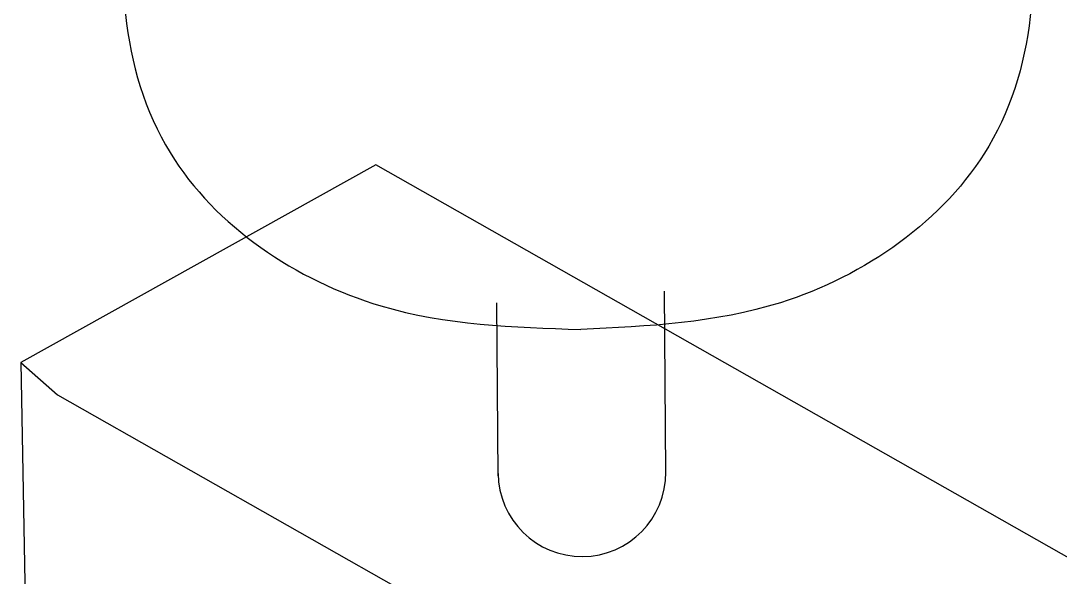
# Model space of a CAD drawing. Header units: metres. Extents: x 324293 to 653279, y 3585589 to 7191434.
# Drawn here: x 334602.4726 to 334602.9593, y 3600534.5955 to 3600534.856 of the extents above; entities that cross this region are included whole.
import ezdxf

# ---------------------------------------------------------------- set-up
doc = ezdxf.new("R2010")
doc.units = ezdxf.units.M
doc.layers.add('Tir bargh', color=10, linetype='Continuous')

# ---------------------------------------------------------------- blocks, each defined once
blk = doc.blocks.new('E')
at = {"layer": 'Tir bargh'}
for p, q in [((-1.09158, 6.20022), (-1.15367, 6.16633)), ((0.96012, 5.01545), (-1.09158, 6.20022)), ((-1.04153, 6.14638), (-1.04153, 6.17784)), ((-1.07072, 6.14593), (-1.07072, 6.17608)), ((-1.15367, 6.16633), (-1.14733, 6.16068)), ((-1.15367, 6.16633), (-1.15271, 6.07232)), ((-1.14733, 6.16068), (0.89619, 4.97958))]:
    blk.add_line(p, q, dxfattribs=at)
blk.add_arc((-1.05613, 6.14638), 0.01459, 180, 0, dxfattribs=at)
for points in [[(-1.07922, 6.3217, -0.28802), (-1.09269, 6.31402, -0.28802), (-1.11758, 6.2969, -0.28802), (-1.13765, 6.25232, -0.28802), (-1.13533, 6.20041, -0.28802), (-1.09473, 6.17282, -0.28802), (-1.06784, 6.17177, -0.28802), (-1.05613, 6.17131, -0.28802)], [(-1.03304, 6.3217, -0.28802), (-1.01956, 6.31402, -0.28802), (-0.99467, 6.2969, -0.28802), (-0.97461, 6.25232, -0.28802), (-0.97693, 6.20041, -0.28802), (-1.01753, 6.17282, -0.28802), (-1.04441, 6.17177, -0.28802), (-1.05613, 6.17131, -0.28802)]]:
    blk.add_open_spline(points, degree=3, knots=[0.28987, 0.28987, 0.28987, 0.28987, 0.908816, 1.521914, 2.211913, 2.829368, 3.306397, 3.306397, 3.306397, 3.306397], dxfattribs=at)
at = {"layer": 'Tir bargh', "invisible_edges": 15}
for points in [[(-1.13144, 6.23184, -0.26355), (-1.13028, 6.22071, -0.26393), (-1.13367, 6.22071, -0.27987), (-1.13488, 6.23184, -0.27975)], [(-1.13488, 6.23184, -0.27975), (-1.13367, 6.22071, -0.27987), (-1.13367, 6.22071, -0.29617), (-1.13488, 6.23184, -0.2963)], [(-1.13488, 6.23184, -0.2963), (-1.13367, 6.22071, -0.29617), (-1.13028, 6.22071, -0.31212), (-1.13144, 6.23184, -0.31249)], [(-1.1247, 6.23184, -0.24843), (-1.12365, 6.22071, -0.24904), (-1.13028, 6.22071, -0.26393), (-1.13144, 6.23184, -0.26355)], [(-1.13144, 6.23184, -0.31249), (-1.13028, 6.22071, -0.31212), (-1.12365, 6.22071, -0.32701), (-1.1247, 6.23184, -0.32762)], [(-1.11497, 6.23184, -0.23504), (-1.11407, 6.22071, -0.23585), (-1.12365, 6.22071, -0.24904), (-1.1247, 6.23184, -0.24843)], [(-1.1247, 6.23184, -0.32762), (-1.12365, 6.22071, -0.32701), (-1.11407, 6.22071, -0.3402), (-1.11497, 6.23184, -0.34101)], [(-1.10267, 6.23184, -0.22396), (-1.10196, 6.22071, -0.22494), (-1.11407, 6.22071, -0.23585), (-1.11497, 6.23184, -0.23504)], [(-1.11497, 6.23184, -0.34101), (-1.11407, 6.22071, -0.3402), (-1.10196, 6.22071, -0.35111), (-1.10267, 6.23184, -0.35209)], [(-1.08833, 6.23184, -0.21569), (-1.08784, 6.22071, -0.21679), (-1.10196, 6.22071, -0.22494), (-1.10267, 6.23184, -0.22396)], [(-1.10267, 6.23184, -0.35209), (-1.10196, 6.22071, -0.35111), (-1.08784, 6.22071, -0.35926), (-1.08833, 6.23184, -0.36036)], [(-1.07259, 6.23184, -0.21057), (-1.07234, 6.22071, -0.21176), (-1.08784, 6.22071, -0.21679), (-1.08833, 6.23184, -0.21569)], [(-1.08833, 6.23184, -0.36036), (-1.08784, 6.22071, -0.35926), (-1.07234, 6.22071, -0.36429), (-1.07259, 6.23184, -0.36548)], [(-1.05613, 6.23184, -0.20884), (-1.05613, 6.22071, -0.21005), (-1.07234, 6.22071, -0.21176), (-1.07259, 6.23184, -0.21057)], [(-1.07259, 6.23184, -0.36548), (-1.07234, 6.22071, -0.36429), (-1.05613, 6.22071, -0.366), (-1.05613, 6.23184, -0.36721)], [(-1.05613, 6.23184, -0.36721), (-1.05613, 6.22071, -0.366), (-1.03992, 6.22071, -0.36429), (-1.03966, 6.23184, -0.36548)], [(-1.03966, 6.23184, -0.21057), (-1.03992, 6.22071, -0.21176), (-1.05613, 6.22071, -0.21005), (-1.05613, 6.23184, -0.20884)], [(-1.03966, 6.23184, -0.36548), (-1.03992, 6.22071, -0.36429), (-1.02441, 6.22071, -0.35926), (-1.02392, 6.23184, -0.36036)], [(-1.02392, 6.23184, -0.21569), (-1.02441, 6.22071, -0.21679), (-1.03992, 6.22071, -0.21176), (-1.03966, 6.23184, -0.21057)], [(-1.02392, 6.23184, -0.36036), (-1.02441, 6.22071, -0.35926), (-1.0103, 6.22071, -0.35111), (-1.00958, 6.23184, -0.35209)], [(-1.00958, 6.23184, -0.22396), (-1.0103, 6.22071, -0.22494), (-1.02441, 6.22071, -0.21679), (-1.02392, 6.23184, -0.21569)], [(-1.00958, 6.23184, -0.35209), (-1.0103, 6.22071, -0.35111), (-0.99818, 6.22071, -0.3402), (-0.99728, 6.23184, -0.34101)], [(-0.99728, 6.23184, -0.23504), (-0.99818, 6.22071, -0.23585), (-1.0103, 6.22071, -0.22494), (-1.00958, 6.23184, -0.22396)], [(-0.99728, 6.23184, -0.34101), (-0.99818, 6.22071, -0.3402), (-0.9886, 6.22071, -0.32701), (-0.98755, 6.23184, -0.32762)], [(-0.98755, 6.23184, -0.24843), (-0.9886, 6.22071, -0.24904), (-0.99818, 6.22071, -0.23585), (-0.99728, 6.23184, -0.23504)], [(-0.98755, 6.23184, -0.32762), (-0.9886, 6.22071, -0.32701), (-0.98197, 6.22071, -0.31212), (-0.98082, 6.23184, -0.31249)], [(-0.98082, 6.23184, -0.26355), (-0.98197, 6.22071, -0.26393), (-0.9886, 6.22071, -0.24904), (-0.98755, 6.23184, -0.24843)], [(-0.98082, 6.23184, -0.31249), (-0.98197, 6.22071, -0.31212), (-0.97858, 6.22071, -0.29617), (-0.97738, 6.23184, -0.2963)], [(-0.97738, 6.23184, -0.27975), (-0.97858, 6.22071, -0.27987), (-0.98197, 6.22071, -0.26393), (-0.98082, 6.23184, -0.26355)], [(-0.97738, 6.23184, -0.2963), (-0.97858, 6.22071, -0.29617), (-0.97858, 6.22071, -0.27987), (-0.97738, 6.23184, -0.27975)], [(-1.13028, 6.22071, -0.26393), (-1.12733, 6.20996, -0.26489), (-1.13059, 6.20996, -0.2802), (-1.13367, 6.22071, -0.27987)], [(-1.13367, 6.22071, -0.27987), (-1.13059, 6.20996, -0.2802), (-1.13059, 6.20996, -0.29585), (-1.13367, 6.22071, -0.29617)], [(-1.13367, 6.22071, -0.29617), (-1.13059, 6.20996, -0.29585), (-1.12733, 6.20996, -0.31116), (-1.13028, 6.22071, -0.31212)], [(-1.12365, 6.22071, -0.24904), (-1.12097, 6.20996, -0.25059), (-1.12733, 6.20996, -0.26489), (-1.13028, 6.22071, -0.26393)], [(-1.13028, 6.22071, -0.31212), (-1.12733, 6.20996, -0.31116), (-1.12097, 6.20996, -0.32546), (-1.12365, 6.22071, -0.32701)], [(-1.11407, 6.22071, -0.23585), (-1.11177, 6.20996, -0.23793), (-1.12097, 6.20996, -0.25059), (-1.12365, 6.22071, -0.24904)], [(-1.12365, 6.22071, -0.32701), (-1.12097, 6.20996, -0.32546), (-1.11177, 6.20996, -0.33812), (-1.11407, 6.22071, -0.3402)], [(-1.10196, 6.22071, -0.22494), (-1.10014, 6.20996, -0.22745), (-1.11177, 6.20996, -0.23793), (-1.11407, 6.22071, -0.23585)], [(-1.11407, 6.22071, -0.3402), (-1.11177, 6.20996, -0.33812), (-1.10014, 6.20996, -0.3486), (-1.10196, 6.22071, -0.35111)], [(-1.08784, 6.22071, -0.21679), (-1.08658, 6.20996, -0.21963), (-1.10014, 6.20996, -0.22745), (-1.10196, 6.22071, -0.22494)], [(-1.10196, 6.22071, -0.35111), (-1.10014, 6.20996, -0.3486), (-1.08658, 6.20996, -0.35642), (-1.08784, 6.22071, -0.35926)], [(-1.07234, 6.22071, -0.21176), (-1.07169, 6.20996, -0.21479), (-1.08658, 6.20996, -0.21963), (-1.08784, 6.22071, -0.21679)], [(-1.08784, 6.22071, -0.35926), (-1.08658, 6.20996, -0.35642), (-1.07169, 6.20996, -0.36126), (-1.07234, 6.22071, -0.36429)], [(-1.05613, 6.22071, -0.21005), (-1.05613, 6.20996, -0.21315), (-1.07169, 6.20996, -0.21479), (-1.07234, 6.22071, -0.21176)], [(-1.07234, 6.22071, -0.36429), (-1.07169, 6.20996, -0.36126), (-1.05613, 6.20996, -0.3629), (-1.05613, 6.22071, -0.366)], [(-1.05613, 6.22071, -0.366), (-1.05613, 6.20996, -0.3629), (-1.04056, 6.20996, -0.36126), (-1.03992, 6.22071, -0.36429)], [(-1.03992, 6.22071, -0.21176), (-1.04056, 6.20996, -0.21479), (-1.05613, 6.20996, -0.21315), (-1.05613, 6.22071, -0.21005)], [(-1.03992, 6.22071, -0.36429), (-1.04056, 6.20996, -0.36126), (-1.02567, 6.20996, -0.35642), (-1.02441, 6.22071, -0.35926)], [(-1.02441, 6.22071, -0.21679), (-1.02567, 6.20996, -0.21963), (-1.04056, 6.20996, -0.21479), (-1.03992, 6.22071, -0.21176)], [(-1.02441, 6.22071, -0.35926), (-1.02567, 6.20996, -0.35642), (-1.01212, 6.20996, -0.3486), (-1.0103, 6.22071, -0.35111)], [(-1.0103, 6.22071, -0.22494), (-1.01212, 6.20996, -0.22745), (-1.02567, 6.20996, -0.21963), (-1.02441, 6.22071, -0.21679)], [(-1.0103, 6.22071, -0.35111), (-1.01212, 6.20996, -0.3486), (-1.00049, 6.20996, -0.33812), (-0.99818, 6.22071, -0.3402)], [(-0.99818, 6.22071, -0.23585), (-1.00049, 6.20996, -0.23793), (-1.01212, 6.20996, -0.22745), (-1.0103, 6.22071, -0.22494)], [(-0.99818, 6.22071, -0.3402), (-1.00049, 6.20996, -0.33812), (-0.99129, 6.20996, -0.32546), (-0.9886, 6.22071, -0.32701)], [(-0.9886, 6.22071, -0.24904), (-0.99129, 6.20996, -0.25059), (-1.00049, 6.20996, -0.23793), (-0.99818, 6.22071, -0.23585)], [(-0.9886, 6.22071, -0.32701), (-0.99129, 6.20996, -0.32546), (-0.98492, 6.20996, -0.31116), (-0.98197, 6.22071, -0.31212)], [(-0.98197, 6.22071, -0.26393), (-0.98492, 6.20996, -0.26489), (-0.99129, 6.20996, -0.25059), (-0.9886, 6.22071, -0.24904)], [(-0.98197, 6.22071, -0.31212), (-0.98492, 6.20996, -0.31116), (-0.98167, 6.20996, -0.29585), (-0.97858, 6.22071, -0.29617)], [(-0.97858, 6.22071, -0.27987), (-0.98167, 6.20996, -0.2802), (-0.98492, 6.20996, -0.26489), (-0.98197, 6.22071, -0.26393)], [(-0.97858, 6.22071, -0.29617), (-0.98167, 6.20996, -0.29585), (-0.98167, 6.20996, -0.2802), (-0.97858, 6.22071, -0.27987)], [(-1.12733, 6.20996, -0.26489), (-1.12233, 6.20009, -0.26651), (-1.12535, 6.20009, -0.28075), (-1.13059, 6.20996, -0.2802)], [(-1.13059, 6.20996, -0.2802), (-1.12535, 6.20009, -0.28075), (-1.12535, 6.20009, -0.2953), (-1.13059, 6.20996, -0.29585)], [(-1.13059, 6.20996, -0.29585), (-1.12535, 6.20009, -0.2953), (-1.12233, 6.20009, -0.30953), (-1.12733, 6.20996, -0.31116)], [(-1.12097, 6.20996, -0.25059), (-1.11641, 6.20009, -0.25322), (-1.12233, 6.20009, -0.26651), (-1.12733, 6.20996, -0.26489)], [(-1.12733, 6.20996, -0.31116), (-1.12233, 6.20009, -0.30953), (-1.11641, 6.20009, -0.32283), (-1.12097, 6.20996, -0.32546)], [(-1.11177, 6.20996, -0.23793), (-1.10786, 6.20009, -0.24145), (-1.11641, 6.20009, -0.25322), (-1.12097, 6.20996, -0.25059)], [(-1.12097, 6.20996, -0.32546), (-1.11641, 6.20009, -0.32283), (-1.10786, 6.20009, -0.3346), (-1.11177, 6.20996, -0.33812)], [(-1.10014, 6.20996, -0.22745), (-1.09704, 6.20009, -0.23171), (-1.10786, 6.20009, -0.24145), (-1.11177, 6.20996, -0.23793)], [(-1.11177, 6.20996, -0.33812), (-1.10786, 6.20009, -0.3346), (-1.09704, 6.20009, -0.34434), (-1.10014, 6.20996, -0.3486)], [(-1.08658, 6.20996, -0.21963), (-1.08444, 6.20009, -0.22443), (-1.09704, 6.20009, -0.23171), (-1.10014, 6.20996, -0.22745)], [(-1.10014, 6.20996, -0.3486), (-1.09704, 6.20009, -0.34434), (-1.08444, 6.20009, -0.35161), (-1.08658, 6.20996, -0.35642)], [(-1.07169, 6.20996, -0.21479), (-1.0706, 6.20009, -0.21994), (-1.08444, 6.20009, -0.22443), (-1.08658, 6.20996, -0.21963)], [(-1.08658, 6.20996, -0.35642), (-1.08444, 6.20009, -0.35161), (-1.0706, 6.20009, -0.35611), (-1.07169, 6.20996, -0.36126)], [(-1.05613, 6.20996, -0.21315), (-1.05613, 6.20009, -0.21842), (-1.0706, 6.20009, -0.21994), (-1.07169, 6.20996, -0.21479)], [(-1.07169, 6.20996, -0.36126), (-1.0706, 6.20009, -0.35611), (-1.05613, 6.20009, -0.35763), (-1.05613, 6.20996, -0.3629)], [(-1.05613, 6.20996, -0.3629), (-1.05613, 6.20009, -0.35763), (-1.04165, 6.20009, -0.35611), (-1.04056, 6.20996, -0.36126)], [(-1.04056, 6.20996, -0.21479), (-1.04165, 6.20009, -0.21994), (-1.05613, 6.20009, -0.21842), (-1.05613, 6.20996, -0.21315)], [(-1.04056, 6.20996, -0.36126), (-1.04165, 6.20009, -0.35611), (-1.02781, 6.20009, -0.35161), (-1.02567, 6.20996, -0.35642)], [(-1.02567, 6.20996, -0.21963), (-1.02781, 6.20009, -0.22443), (-1.04165, 6.20009, -0.21994), (-1.04056, 6.20996, -0.21479)], [(-1.02567, 6.20996, -0.35642), (-1.02781, 6.20009, -0.35161), (-1.01521, 6.20009, -0.34434), (-1.01212, 6.20996, -0.3486)], [(-1.01212, 6.20996, -0.22745), (-1.01521, 6.20009, -0.23171), (-1.02781, 6.20009, -0.22443), (-1.02567, 6.20996, -0.21963)], [(-1.01212, 6.20996, -0.3486), (-1.01521, 6.20009, -0.34434), (-1.0044, 6.20009, -0.3346), (-1.00049, 6.20996, -0.33812)], [(-1.00049, 6.20996, -0.23793), (-1.0044, 6.20009, -0.24145), (-1.01521, 6.20009, -0.23171), (-1.01212, 6.20996, -0.22745)], [(-1.00049, 6.20996, -0.33812), (-1.0044, 6.20009, -0.3346), (-0.99584, 6.20009, -0.32283), (-0.99129, 6.20996, -0.32546)], [(-0.99129, 6.20996, -0.25059), (-0.99584, 6.20009, -0.25322), (-1.0044, 6.20009, -0.24145), (-1.00049, 6.20996, -0.23793)], [(-0.99129, 6.20996, -0.32546), (-0.99584, 6.20009, -0.32283), (-0.98993, 6.20009, -0.30953), (-0.98492, 6.20996, -0.31116)], [(-0.98492, 6.20996, -0.26489), (-0.98993, 6.20009, -0.26651), (-0.99584, 6.20009, -0.25322), (-0.99129, 6.20996, -0.25059)], [(-0.98492, 6.20996, -0.31116), (-0.98993, 6.20009, -0.30953), (-0.9869, 6.20009, -0.2953), (-0.98167, 6.20996, -0.29585)], [(-0.98167, 6.20996, -0.2802), (-0.9869, 6.20009, -0.28075), (-0.98993, 6.20009, -0.26651), (-0.98492, 6.20996, -0.26489)], [(-0.98167, 6.20996, -0.29585), (-0.9869, 6.20009, -0.2953), (-0.9869, 6.20009, -0.28075), (-0.98167, 6.20996, -0.2802)], [(-1.12233, 6.20009, -0.26651), (-1.1154, 6.1916, -0.26877), (-1.11811, 6.1916, -0.28151), (-1.12535, 6.20009, -0.28075)], [(-1.12535, 6.20009, -0.28075), (-1.11811, 6.1916, -0.28151), (-1.11811, 6.1916, -0.29454), (-1.12535, 6.20009, -0.2953)], [(-1.12535, 6.20009, -0.2953), (-1.11811, 6.1916, -0.29454), (-1.1154, 6.1916, -0.30728), (-1.12233, 6.20009, -0.30953)], [(-1.11641, 6.20009, -0.25322), (-1.1101, 6.1916, -0.25686), (-1.1154, 6.1916, -0.26877), (-1.12233, 6.20009, -0.26651)], [(-1.12233, 6.20009, -0.30953), (-1.1154, 6.1916, -0.30728), (-1.1101, 6.1916, -0.31919), (-1.11641, 6.20009, -0.32283)], [(-1.10786, 6.20009, -0.24145), (-1.10244, 6.1916, -0.24632), (-1.1101, 6.1916, -0.25686), (-1.11641, 6.20009, -0.25322)], [(-1.11641, 6.20009, -0.32283), (-1.1101, 6.1916, -0.31919), (-1.10244, 6.1916, -0.32973), (-1.10786, 6.20009, -0.3346)], [(-1.09704, 6.20009, -0.23171), (-1.09276, 6.1916, -0.2376), (-1.10244, 6.1916, -0.24632), (-1.10786, 6.20009, -0.24145)], [(-1.10786, 6.20009, -0.3346), (-1.10244, 6.1916, -0.32973), (-1.09276, 6.1916, -0.33845), (-1.09704, 6.20009, -0.34434)], [(-1.08444, 6.20009, -0.22443), (-1.08148, 6.1916, -0.23109), (-1.09276, 6.1916, -0.2376), (-1.09704, 6.20009, -0.23171)], [(-1.09704, 6.20009, -0.34434), (-1.09276, 6.1916, -0.33845), (-1.08148, 6.1916, -0.34496), (-1.08444, 6.20009, -0.35161)], [(-1.0706, 6.20009, -0.21994), (-1.06909, 6.1916, -0.22706), (-1.08148, 6.1916, -0.23109), (-1.08444, 6.20009, -0.22443)], [(-1.08444, 6.20009, -0.35161), (-1.08148, 6.1916, -0.34496), (-1.06909, 6.1916, -0.34899), (-1.0706, 6.20009, -0.35611)], [(-1.05613, 6.20009, -0.21842), (-1.05613, 6.1916, -0.2257), (-1.06909, 6.1916, -0.22706), (-1.0706, 6.20009, -0.21994)], [(-1.0706, 6.20009, -0.35611), (-1.06909, 6.1916, -0.34899), (-1.05613, 6.1916, -0.35035), (-1.05613, 6.20009, -0.35763)], [(-1.05613, 6.20009, -0.35763), (-1.05613, 6.1916, -0.35035), (-1.04317, 6.1916, -0.34899), (-1.04165, 6.20009, -0.35611)], [(-1.04165, 6.20009, -0.21994), (-1.04317, 6.1916, -0.22706), (-1.05613, 6.1916, -0.2257), (-1.05613, 6.20009, -0.21842)], [(-1.04165, 6.20009, -0.35611), (-1.04317, 6.1916, -0.34899), (-1.03078, 6.1916, -0.34496), (-1.02781, 6.20009, -0.35161)], [(-1.02781, 6.20009, -0.22443), (-1.03078, 6.1916, -0.23109), (-1.04317, 6.1916, -0.22706), (-1.04165, 6.20009, -0.21994)], [(-1.02781, 6.20009, -0.35161), (-1.03078, 6.1916, -0.34496), (-1.01949, 6.1916, -0.33845), (-1.01521, 6.20009, -0.34434)], [(-1.01521, 6.20009, -0.23171), (-1.01949, 6.1916, -0.2376), (-1.03078, 6.1916, -0.23109), (-1.02781, 6.20009, -0.22443)], [(-1.01521, 6.20009, -0.34434), (-1.01949, 6.1916, -0.33845), (-1.00981, 6.1916, -0.32973), (-1.0044, 6.20009, -0.3346)], [(-1.0044, 6.20009, -0.24145), (-1.00981, 6.1916, -0.24632), (-1.01949, 6.1916, -0.2376), (-1.01521, 6.20009, -0.23171)], [(-1.0044, 6.20009, -0.3346), (-1.00981, 6.1916, -0.32973), (-1.00215, 6.1916, -0.31919), (-0.99584, 6.20009, -0.32283)], [(-0.99584, 6.20009, -0.25322), (-1.00215, 6.1916, -0.25686), (-1.00981, 6.1916, -0.24632), (-1.0044, 6.20009, -0.24145)], [(-0.99584, 6.20009, -0.32283), (-1.00215, 6.1916, -0.31919), (-0.99685, 6.1916, -0.30728), (-0.98993, 6.20009, -0.30953)], [(-0.98993, 6.20009, -0.26651), (-0.99685, 6.1916, -0.26877), (-1.00215, 6.1916, -0.25686), (-0.99584, 6.20009, -0.25322)], [(-0.98993, 6.20009, -0.30953), (-0.99685, 6.1916, -0.30728), (-0.99414, 6.1916, -0.29454), (-0.9869, 6.20009, -0.2953)], [(-0.9869, 6.20009, -0.28075), (-0.99414, 6.1916, -0.28151), (-0.99685, 6.1916, -0.26877), (-0.98993, 6.20009, -0.26651)], [(-0.9869, 6.20009, -0.2953), (-0.99414, 6.1916, -0.29454), (-0.99414, 6.1916, -0.28151), (-0.9869, 6.20009, -0.28075)], [(-1.1154, 6.1916, -0.26877), (-1.10708, 6.18461, -0.27147), (-1.10941, 6.18461, -0.28242), (-1.11811, 6.1916, -0.28151)], [(-1.11811, 6.1916, -0.28151), (-1.10941, 6.18461, -0.28242), (-1.10941, 6.18461, -0.29363), (-1.11811, 6.1916, -0.29454)], [(-1.11811, 6.1916, -0.29454), (-1.10941, 6.18461, -0.29363), (-1.10708, 6.18461, -0.30458), (-1.1154, 6.1916, -0.30728)], [(-1.1101, 6.1916, -0.25686), (-1.10253, 6.18461, -0.26123), (-1.10708, 6.18461, -0.27147), (-1.1154, 6.1916, -0.26877)], [(-1.1154, 6.1916, -0.30728), (-1.10708, 6.18461, -0.30458), (-1.10253, 6.18461, -0.31481), (-1.1101, 6.1916, -0.31919)], [(-1.10244, 6.1916, -0.24632), (-1.09594, 6.18461, -0.25217), (-1.10253, 6.18461, -0.26123), (-1.1101, 6.1916, -0.25686)], [(-1.1101, 6.1916, -0.31919), (-1.10253, 6.18461, -0.31481), (-1.09594, 6.18461, -0.32388), (-1.10244, 6.1916, -0.32973)], [(-1.09276, 6.1916, -0.2376), (-1.08762, 6.18461, -0.24468), (-1.09594, 6.18461, -0.25217), (-1.10244, 6.1916, -0.24632)], [(-1.10244, 6.1916, -0.32973), (-1.09594, 6.18461, -0.32388), (-1.08762, 6.18461, -0.33137), (-1.09276, 6.1916, -0.33845)], [(-1.08148, 6.1916, -0.23109), (-1.07792, 6.18461, -0.23908), (-1.08762, 6.18461, -0.24468), (-1.09276, 6.1916, -0.2376)], [(-1.09276, 6.1916, -0.33845), (-1.08762, 6.18461, -0.33137), (-1.07792, 6.18461, -0.33697), (-1.08148, 6.1916, -0.34496)], [(-1.06909, 6.1916, -0.22706), (-1.06727, 6.18461, -0.23562), (-1.07792, 6.18461, -0.23908), (-1.08148, 6.1916, -0.23109)], [(-1.08148, 6.1916, -0.34496), (-1.07792, 6.18461, -0.33697), (-1.06727, 6.18461, -0.34043), (-1.06909, 6.1916, -0.34899)], [(-1.05613, 6.1916, -0.2257), (-1.05613, 6.18461, -0.23445), (-1.06727, 6.18461, -0.23562), (-1.06909, 6.1916, -0.22706)], [(-1.06909, 6.1916, -0.34899), (-1.06727, 6.18461, -0.34043), (-1.05613, 6.18461, -0.3416), (-1.05613, 6.1916, -0.35035)], [(-1.05613, 6.1916, -0.35035), (-1.05613, 6.18461, -0.3416), (-1.04499, 6.18461, -0.34043), (-1.04317, 6.1916, -0.34899)], [(-1.04317, 6.1916, -0.22706), (-1.04499, 6.18461, -0.23562), (-1.05613, 6.18461, -0.23445), (-1.05613, 6.1916, -0.2257)], [(-1.04317, 6.1916, -0.34899), (-1.04499, 6.18461, -0.34043), (-1.03433, 6.18461, -0.33697), (-1.03078, 6.1916, -0.34496)], [(-1.03078, 6.1916, -0.23109), (-1.03433, 6.18461, -0.23908), (-1.04499, 6.18461, -0.23562), (-1.04317, 6.1916, -0.22706)], [(-1.03078, 6.1916, -0.34496), (-1.03433, 6.18461, -0.33697), (-1.02463, 6.18461, -0.33137), (-1.01949, 6.1916, -0.33845)], [(-1.01949, 6.1916, -0.2376), (-1.02463, 6.18461, -0.24468), (-1.03433, 6.18461, -0.23908), (-1.03078, 6.1916, -0.23109)], [(-1.01949, 6.1916, -0.33845), (-1.02463, 6.18461, -0.33137), (-1.01631, 6.18461, -0.32388), (-1.00981, 6.1916, -0.32973)], [(-1.00981, 6.1916, -0.24632), (-1.01631, 6.18461, -0.25217), (-1.02463, 6.18461, -0.24468), (-1.01949, 6.1916, -0.2376)], [(-1.00981, 6.1916, -0.32973), (-1.01631, 6.18461, -0.32388), (-1.00973, 6.18461, -0.31481), (-1.00215, 6.1916, -0.31919)], [(-1.00215, 6.1916, -0.25686), (-1.00973, 6.18461, -0.26123), (-1.01631, 6.18461, -0.25217), (-1.00981, 6.1916, -0.24632)], [(-1.00215, 6.1916, -0.31919), (-1.00973, 6.18461, -0.31481), (-1.00517, 6.18461, -0.30458), (-0.99685, 6.1916, -0.30728)], [(-0.99685, 6.1916, -0.26877), (-1.00517, 6.18461, -0.27147), (-1.00973, 6.18461, -0.26123), (-1.00215, 6.1916, -0.25686)], [(-0.99685, 6.1916, -0.30728), (-1.00517, 6.18461, -0.30458), (-1.00284, 6.18461, -0.29363), (-0.99414, 6.1916, -0.29454)], [(-0.99414, 6.1916, -0.28151), (-1.00284, 6.18461, -0.28242), (-1.00517, 6.18461, -0.27147), (-0.99685, 6.1916, -0.26877)], [(-0.99414, 6.1916, -0.29454), (-1.00284, 6.18461, -0.29363), (-1.00284, 6.18461, -0.28242), (-0.99414, 6.1916, -0.28151)], [(-1.10708, 6.18461, -0.27147), (-1.09779, 6.17915, -0.27449), (-1.09969, 6.17915, -0.28345), (-1.10941, 6.18461, -0.28242)], [(-1.10941, 6.18461, -0.28242), (-1.09969, 6.17915, -0.28345), (-1.09969, 6.17915, -0.2926), (-1.10941, 6.18461, -0.29363)], [(-1.10941, 6.18461, -0.29363), (-1.09969, 6.17915, -0.2926), (-1.09779, 6.17915, -0.30156), (-1.10708, 6.18461, -0.30458)], [(-1.10253, 6.18461, -0.26123), (-1.09406, 6.17915, -0.26612), (-1.09779, 6.17915, -0.27449), (-1.10708, 6.18461, -0.27147)], [(-1.10708, 6.18461, -0.30458), (-1.09779, 6.17915, -0.30156), (-1.09406, 6.17915, -0.30993), (-1.10253, 6.18461, -0.31481)], [(-1.09594, 6.18461, -0.25217), (-1.08868, 6.17915, -0.25871), (-1.09406, 6.17915, -0.26612), (-1.10253, 6.18461, -0.26123)], [(-1.10253, 6.18461, -0.31481), (-1.09406, 6.17915, -0.30993), (-1.08868, 6.17915, -0.31734), (-1.09594, 6.18461, -0.32388)], [(-1.08762, 6.18461, -0.24468), (-1.08188, 6.17915, -0.25259), (-1.08868, 6.17915, -0.25871), (-1.09594, 6.18461, -0.25217)], [(-1.09594, 6.18461, -0.32388), (-1.08868, 6.17915, -0.31734), (-1.08188, 6.17915, -0.32346), (-1.08762, 6.18461, -0.33137)], [(-1.07792, 6.18461, -0.23908), (-1.07394, 6.17915, -0.24801), (-1.08188, 6.17915, -0.25259), (-1.08762, 6.18461, -0.24468)], [(-1.08762, 6.18461, -0.33137), (-1.08188, 6.17915, -0.32346), (-1.07394, 6.17915, -0.32804), (-1.07792, 6.18461, -0.33697)], [(-1.06727, 6.18461, -0.23562), (-1.06523, 6.17915, -0.24518), (-1.07394, 6.17915, -0.24801), (-1.07792, 6.18461, -0.23908)], [(-1.07792, 6.18461, -0.33697), (-1.07394, 6.17915, -0.32804), (-1.06523, 6.17915, -0.33087), (-1.06727, 6.18461, -0.34043)], [(-1.05613, 6.18461, -0.23445), (-1.05613, 6.17915, -0.24422), (-1.06523, 6.17915, -0.24518), (-1.06727, 6.18461, -0.23562)], [(-1.06727, 6.18461, -0.34043), (-1.06523, 6.17915, -0.33087), (-1.05613, 6.17915, -0.33183), (-1.05613, 6.18461, -0.3416)], [(-1.05613, 6.18461, -0.3416), (-1.05613, 6.17915, -0.33183), (-1.04702, 6.17915, -0.33087), (-1.04499, 6.18461, -0.34043)], [(-1.04499, 6.18461, -0.23562), (-1.04702, 6.17915, -0.24518), (-1.05613, 6.17915, -0.24422), (-1.05613, 6.18461, -0.23445)], [(-1.04499, 6.18461, -0.34043), (-1.04702, 6.17915, -0.33087), (-1.03831, 6.17915, -0.32804), (-1.03433, 6.18461, -0.33697)], [(-1.03433, 6.18461, -0.23908), (-1.03831, 6.17915, -0.24801), (-1.04702, 6.17915, -0.24518), (-1.04499, 6.18461, -0.23562)], [(-1.03433, 6.18461, -0.33697), (-1.03831, 6.17915, -0.32804), (-1.03038, 6.17915, -0.32346), (-1.02463, 6.18461, -0.33137)], [(-1.02463, 6.18461, -0.24468), (-1.03038, 6.17915, -0.25259), (-1.03831, 6.17915, -0.24801), (-1.03433, 6.18461, -0.23908)], [(-1.02463, 6.18461, -0.33137), (-1.03038, 6.17915, -0.32346), (-1.02357, 6.17915, -0.31734), (-1.01631, 6.18461, -0.32388)], [(-1.01631, 6.18461, -0.25217), (-1.02357, 6.17915, -0.25871), (-1.03038, 6.17915, -0.25259), (-1.02463, 6.18461, -0.24468)], [(-1.01631, 6.18461, -0.32388), (-1.02357, 6.17915, -0.31734), (-1.01819, 6.17915, -0.30993), (-1.00973, 6.18461, -0.31481)], [(-1.00973, 6.18461, -0.26123), (-1.01819, 6.17915, -0.26612), (-1.02357, 6.17915, -0.25871), (-1.01631, 6.18461, -0.25217)], [(-1.00973, 6.18461, -0.31481), (-1.01819, 6.17915, -0.30993), (-1.01447, 6.17915, -0.30156), (-1.00517, 6.18461, -0.30458)], [(-1.00517, 6.18461, -0.27147), (-1.01447, 6.17915, -0.27449), (-1.01819, 6.17915, -0.26612), (-1.00973, 6.18461, -0.26123)], [(-1.00517, 6.18461, -0.30458), (-1.01447, 6.17915, -0.30156), (-1.01256, 6.17915, -0.2926), (-1.00284, 6.18461, -0.29363)], [(-1.00284, 6.18461, -0.28242), (-1.01256, 6.17915, -0.28345), (-1.01447, 6.17915, -0.27449), (-1.00517, 6.18461, -0.27147)], [(-1.00284, 6.18461, -0.29363), (-1.01256, 6.17915, -0.2926), (-1.01256, 6.17915, -0.28345), (-1.00284, 6.18461, -0.28242)], [(-1.09779, 6.17915, -0.27449), (-1.0878, 6.17527, -0.27773), (-1.08925, 6.17527, -0.28454), (-1.09969, 6.17915, -0.28345)], [(-1.09969, 6.17915, -0.28345), (-1.08925, 6.17527, -0.28454), (-1.08925, 6.17527, -0.29151), (-1.09969, 6.17915, -0.2926)], [(-1.09969, 6.17915, -0.2926), (-1.08925, 6.17527, -0.29151), (-1.0878, 6.17527, -0.29832), (-1.09779, 6.17915, -0.30156)], [(-1.09406, 6.17915, -0.26612), (-1.08497, 6.17527, -0.27137), (-1.0878, 6.17527, -0.27773), (-1.09779, 6.17915, -0.27449)], [(-1.09779, 6.17915, -0.30156), (-1.0878, 6.17527, -0.29832), (-1.08497, 6.17527, -0.30468), (-1.09406, 6.17915, -0.30993)], [(-1.08868, 6.17915, -0.25871), (-1.08088, 6.17527, -0.26574), (-1.08497, 6.17527, -0.27137), (-1.09406, 6.17915, -0.26612)], [(-1.09406, 6.17915, -0.30993), (-1.08497, 6.17527, -0.30468), (-1.08088, 6.17527, -0.31031), (-1.08868, 6.17915, -0.31734)], [(-1.08188, 6.17915, -0.25259), (-1.0757, 6.17527, -0.26108), (-1.08088, 6.17527, -0.26574), (-1.08868, 6.17915, -0.25871)], [(-1.08868, 6.17915, -0.31734), (-1.08088, 6.17527, -0.31031), (-1.0757, 6.17527, -0.31497), (-1.08188, 6.17915, -0.32346)], [(-1.07394, 6.17915, -0.24801), (-1.06967, 6.17527, -0.2576), (-1.0757, 6.17527, -0.26108), (-1.08188, 6.17915, -0.25259)], [(-1.08188, 6.17915, -0.32346), (-1.0757, 6.17527, -0.31497), (-1.06967, 6.17527, -0.31845), (-1.07394, 6.17915, -0.32804)], [(-1.06523, 6.17915, -0.24518), (-1.06305, 6.17527, -0.25545), (-1.06967, 6.17527, -0.2576), (-1.07394, 6.17915, -0.24801)], [(-1.07394, 6.17915, -0.32804), (-1.06967, 6.17527, -0.31845), (-1.06305, 6.17527, -0.3206), (-1.06523, 6.17915, -0.33087)], [(-1.05613, 6.17915, -0.24422), (-1.05613, 6.17527, -0.25472), (-1.06305, 6.17527, -0.25545), (-1.06523, 6.17915, -0.24518)], [(-1.06523, 6.17915, -0.33087), (-1.06305, 6.17527, -0.3206), (-1.05613, 6.17527, -0.32133), (-1.05613, 6.17915, -0.33183)], [(-1.05613, 6.17915, -0.33183), (-1.05613, 6.17527, -0.32133), (-1.0492, 6.17527, -0.3206), (-1.04702, 6.17915, -0.33087)], [(-1.04702, 6.17915, -0.24518), (-1.0492, 6.17527, -0.25545), (-1.05613, 6.17527, -0.25472), (-1.05613, 6.17915, -0.24422)], [(-1.04702, 6.17915, -0.33087), (-1.0492, 6.17527, -0.3206), (-1.04258, 6.17527, -0.31845), (-1.03831, 6.17915, -0.32804)], [(-1.03831, 6.17915, -0.24801), (-1.04258, 6.17527, -0.2576), (-1.0492, 6.17527, -0.25545), (-1.04702, 6.17915, -0.24518)], [(-1.03831, 6.17915, -0.32804), (-1.04258, 6.17527, -0.31845), (-1.03655, 6.17527, -0.31497), (-1.03038, 6.17915, -0.32346)], [(-1.03038, 6.17915, -0.25259), (-1.03655, 6.17527, -0.26108), (-1.04258, 6.17527, -0.2576), (-1.03831, 6.17915, -0.24801)], [(-1.03038, 6.17915, -0.32346), (-1.03655, 6.17527, -0.31497), (-1.03138, 6.17527, -0.31031), (-1.02357, 6.17915, -0.31734)], [(-1.02357, 6.17915, -0.25871), (-1.03138, 6.17527, -0.26574), (-1.03655, 6.17527, -0.26108), (-1.03038, 6.17915, -0.25259)], [(-1.02357, 6.17915, -0.31734), (-1.03138, 6.17527, -0.31031), (-1.02729, 6.17527, -0.30468), (-1.01819, 6.17915, -0.30993)], [(-1.01819, 6.17915, -0.26612), (-1.02729, 6.17527, -0.27137), (-1.03138, 6.17527, -0.26574), (-1.02357, 6.17915, -0.25871)], [(-1.01819, 6.17915, -0.30993), (-1.02729, 6.17527, -0.30468), (-1.02445, 6.17527, -0.29832), (-1.01447, 6.17915, -0.30156)], [(-1.01447, 6.17915, -0.27449), (-1.02445, 6.17527, -0.27773), (-1.02729, 6.17527, -0.27137), (-1.01819, 6.17915, -0.26612)], [(-1.01447, 6.17915, -0.30156), (-1.02445, 6.17527, -0.29832), (-1.02301, 6.17527, -0.29151), (-1.01256, 6.17915, -0.2926)], [(-1.01256, 6.17915, -0.28345), (-1.02301, 6.17527, -0.28454), (-1.02445, 6.17527, -0.27773), (-1.01447, 6.17915, -0.27449)], [(-1.01256, 6.17915, -0.2926), (-1.02301, 6.17527, -0.29151), (-1.02301, 6.17527, -0.28454), (-1.01256, 6.17915, -0.28345)], [(-1.0878, 6.17527, -0.27773), (-1.07738, 6.17298, -0.28112), (-1.07835, 6.17298, -0.28569), (-1.08925, 6.17527, -0.28454)], [(-1.08925, 6.17527, -0.28454), (-1.07835, 6.17298, -0.28569), (-1.07835, 6.17298, -0.29036), (-1.08925, 6.17527, -0.29151)], [(-1.08925, 6.17527, -0.29151), (-1.07835, 6.17298, -0.29036), (-1.07738, 6.17298, -0.29493), (-1.0878, 6.17527, -0.29832)], [(-1.08497, 6.17527, -0.27137), (-1.07548, 6.17298, -0.27685), (-1.07738, 6.17298, -0.28112), (-1.0878, 6.17527, -0.27773)], [(-1.0878, 6.17527, -0.29832), (-1.07738, 6.17298, -0.29493), (-1.07548, 6.17298, -0.2992), (-1.08497, 6.17527, -0.30468)], [(-1.08088, 6.17527, -0.26574), (-1.07273, 6.17298, -0.27308), (-1.07548, 6.17298, -0.27685), (-1.08497, 6.17527, -0.27137)], [(-1.08497, 6.17527, -0.30468), (-1.07548, 6.17298, -0.2992), (-1.07273, 6.17298, -0.30297), (-1.08088, 6.17527, -0.31031)], [(-1.0757, 6.17527, -0.26108), (-1.06926, 6.17298, -0.26995), (-1.07273, 6.17298, -0.27308), (-1.08088, 6.17527, -0.26574)], [(-1.08088, 6.17527, -0.31031), (-1.07273, 6.17298, -0.30297), (-1.06926, 6.17298, -0.3061), (-1.0757, 6.17527, -0.31497)], [(-1.06967, 6.17527, -0.2576), (-1.06521, 6.17298, -0.26761), (-1.06926, 6.17298, -0.26995), (-1.0757, 6.17527, -0.26108)], [(-1.0757, 6.17527, -0.31497), (-1.06926, 6.17298, -0.3061), (-1.06521, 6.17298, -0.30843), (-1.06967, 6.17527, -0.31845)], [(-1.06305, 6.17527, -0.25545), (-1.06077, 6.17298, -0.26617), (-1.06521, 6.17298, -0.26761), (-1.06967, 6.17527, -0.2576)], [(-1.06967, 6.17527, -0.31845), (-1.06521, 6.17298, -0.30843), (-1.06077, 6.17298, -0.30988), (-1.06305, 6.17527, -0.3206)], [(-1.05613, 6.17527, -0.25472), (-1.05613, 6.17298, -0.26568), (-1.06077, 6.17298, -0.26617), (-1.06305, 6.17527, -0.25545)], [(-1.06305, 6.17527, -0.3206), (-1.06077, 6.17298, -0.30988), (-1.05613, 6.17298, -0.31037), (-1.05613, 6.17527, -0.32133)], [(-1.05613, 6.17527, -0.32133), (-1.05613, 6.17298, -0.31037), (-1.05148, 6.17298, -0.30988), (-1.0492, 6.17527, -0.3206)], [(-1.0492, 6.17527, -0.25545), (-1.05148, 6.17298, -0.26617), (-1.05613, 6.17298, -0.26568), (-1.05613, 6.17527, -0.25472)], [(-1.0492, 6.17527, -0.3206), (-1.05148, 6.17298, -0.30988), (-1.04704, 6.17298, -0.30843), (-1.04258, 6.17527, -0.31845)], [(-1.04258, 6.17527, -0.2576), (-1.04704, 6.17298, -0.26761), (-1.05148, 6.17298, -0.26617), (-1.0492, 6.17527, -0.25545)], [(-1.04258, 6.17527, -0.31845), (-1.04704, 6.17298, -0.30843), (-1.04299, 6.17298, -0.3061), (-1.03655, 6.17527, -0.31497)], [(-1.03655, 6.17527, -0.26108), (-1.04299, 6.17298, -0.26995), (-1.04704, 6.17298, -0.26761), (-1.04258, 6.17527, -0.2576)], [(-1.03655, 6.17527, -0.31497), (-1.04299, 6.17298, -0.3061), (-1.03952, 6.17298, -0.30297), (-1.03138, 6.17527, -0.31031)], [(-1.03138, 6.17527, -0.26574), (-1.03952, 6.17298, -0.27308), (-1.04299, 6.17298, -0.26995), (-1.03655, 6.17527, -0.26108)], [(-1.03138, 6.17527, -0.31031), (-1.03952, 6.17298, -0.30297), (-1.03678, 6.17298, -0.2992), (-1.02729, 6.17527, -0.30468)], [(-1.02729, 6.17527, -0.27137), (-1.03678, 6.17298, -0.27685), (-1.03952, 6.17298, -0.27308), (-1.03138, 6.17527, -0.26574)], [(-1.02729, 6.17527, -0.30468), (-1.03678, 6.17298, -0.2992), (-1.03488, 6.17298, -0.29493), (-1.02445, 6.17527, -0.29832)], [(-1.02445, 6.17527, -0.27773), (-1.03488, 6.17298, -0.28112), (-1.03678, 6.17298, -0.27685), (-1.02729, 6.17527, -0.27137)], [(-1.02445, 6.17527, -0.29832), (-1.03488, 6.17298, -0.29493), (-1.03391, 6.17298, -0.29036), (-1.02301, 6.17527, -0.29151)], [(-1.02301, 6.17527, -0.28454), (-1.03391, 6.17298, -0.28569), (-1.03488, 6.17298, -0.28112), (-1.02445, 6.17527, -0.27773)], [(-1.02301, 6.17527, -0.29151), (-1.03391, 6.17298, -0.29036), (-1.03391, 6.17298, -0.28569), (-1.02301, 6.17527, -0.28454)], [(-1.07738, 6.17298, -0.28112), (-1.06677, 6.17185, -0.28457), (-1.06726, 6.17185, -0.28685), (-1.07835, 6.17298, -0.28569)], [(-1.07835, 6.17298, -0.28569), (-1.06726, 6.17185, -0.28685), (-1.06726, 6.17185, -0.28919), (-1.07835, 6.17298, -0.29036)], [(-1.07835, 6.17298, -0.29036), (-1.06726, 6.17185, -0.28919), (-1.06677, 6.17185, -0.29148), (-1.07738, 6.17298, -0.29493)], [(-1.07548, 6.17298, -0.27685), (-1.06582, 6.17185, -0.28243), (-1.06677, 6.17185, -0.28457), (-1.07738, 6.17298, -0.28112)], [(-1.07738, 6.17298, -0.29493), (-1.06677, 6.17185, -0.29148), (-1.06582, 6.17185, -0.29362), (-1.07548, 6.17298, -0.2992)], [(-1.07273, 6.17298, -0.27308), (-1.06445, 6.17185, -0.28053), (-1.06582, 6.17185, -0.28243), (-1.07548, 6.17298, -0.27685)], [(-1.07548, 6.17298, -0.2992), (-1.06582, 6.17185, -0.29362), (-1.06445, 6.17185, -0.29551), (-1.07273, 6.17298, -0.30297)], [(-1.06926, 6.17298, -0.26995), (-1.06271, 6.17185, -0.27897), (-1.06445, 6.17185, -0.28053), (-1.07273, 6.17298, -0.27308)], [(-1.07273, 6.17298, -0.30297), (-1.06445, 6.17185, -0.29551), (-1.06271, 6.17185, -0.29708), (-1.06926, 6.17298, -0.3061)], [(-1.06521, 6.17298, -0.26761), (-1.06068, 6.17185, -0.2778), (-1.06271, 6.17185, -0.27897), (-1.06926, 6.17298, -0.26995)], [(-1.06926, 6.17298, -0.3061), (-1.06271, 6.17185, -0.29708), (-1.06068, 6.17185, -0.29825), (-1.06521, 6.17298, -0.30843)], [(-1.06077, 6.17298, -0.26617), (-1.05845, 6.17185, -0.27708), (-1.06068, 6.17185, -0.2778), (-1.06521, 6.17298, -0.26761)], [(-1.06521, 6.17298, -0.30843), (-1.06068, 6.17185, -0.29825), (-1.05845, 6.17185, -0.29897), (-1.06077, 6.17298, -0.30988)], [(-1.05613, 6.17298, -0.26568), (-1.05613, 6.17185, -0.27683), (-1.05845, 6.17185, -0.27708), (-1.06077, 6.17298, -0.26617)], [(-1.06077, 6.17298, -0.30988), (-1.05845, 6.17185, -0.29897), (-1.05613, 6.17185, -0.29922), (-1.05613, 6.17298, -0.31037)], [(-1.05613, 6.17298, -0.31037), (-1.05613, 6.17185, -0.29922), (-1.0538, 6.17185, -0.29897), (-1.05148, 6.17298, -0.30988)], [(-1.05148, 6.17298, -0.26617), (-1.0538, 6.17185, -0.27708), (-1.05613, 6.17185, -0.27683), (-1.05613, 6.17298, -0.26568)], [(-1.05148, 6.17298, -0.30988), (-1.0538, 6.17185, -0.29897), (-1.05157, 6.17185, -0.29825), (-1.04704, 6.17298, -0.30843)], [(-1.04704, 6.17298, -0.26761), (-1.05157, 6.17185, -0.2778), (-1.0538, 6.17185, -0.27708), (-1.05148, 6.17298, -0.26617)], [(-1.04704, 6.17298, -0.30843), (-1.05157, 6.17185, -0.29825), (-1.04955, 6.17185, -0.29708), (-1.04299, 6.17298, -0.3061)], [(-1.04299, 6.17298, -0.26995), (-1.04955, 6.17185, -0.27897), (-1.05157, 6.17185, -0.2778), (-1.04704, 6.17298, -0.26761)], [(-1.04299, 6.17298, -0.3061), (-1.04955, 6.17185, -0.29708), (-1.04781, 6.17185, -0.29551), (-1.03952, 6.17298, -0.30297)], [(-1.03952, 6.17298, -0.27308), (-1.04781, 6.17185, -0.28053), (-1.04955, 6.17185, -0.27897), (-1.04299, 6.17298, -0.26995)], [(-1.03952, 6.17298, -0.30297), (-1.04781, 6.17185, -0.29551), (-1.04643, 6.17185, -0.29362), (-1.03678, 6.17298, -0.2992)], [(-1.03678, 6.17298, -0.27685), (-1.04643, 6.17185, -0.28243), (-1.04781, 6.17185, -0.28053), (-1.03952, 6.17298, -0.27308)], [(-1.03678, 6.17298, -0.2992), (-1.04643, 6.17185, -0.29362), (-1.04548, 6.17185, -0.29148), (-1.03488, 6.17298, -0.29493)], [(-1.03488, 6.17298, -0.28112), (-1.04548, 6.17185, -0.28457), (-1.04643, 6.17185, -0.28243), (-1.03678, 6.17298, -0.27685)], [(-1.03488, 6.17298, -0.29493), (-1.04548, 6.17185, -0.29148), (-1.04499, 6.17185, -0.28919), (-1.03391, 6.17298, -0.29036)], [(-1.03391, 6.17298, -0.28569), (-1.04499, 6.17185, -0.28685), (-1.04548, 6.17185, -0.28457), (-1.03488, 6.17298, -0.28112)], [(-1.03391, 6.17298, -0.29036), (-1.04499, 6.17185, -0.28919), (-1.04499, 6.17185, -0.28685), (-1.03391, 6.17298, -0.28569)], [(-1.06677, 6.17185, -0.28457), (-1.05613, 6.17131, -0.28802), (-1.05613, 6.17131, -0.28802), (-1.06726, 6.17185, -0.28685)], [(-1.06726, 6.17185, -0.28685), (-1.05613, 6.17131, -0.28802), (-1.05613, 6.17131, -0.28802), (-1.06726, 6.17185, -0.28919)], [(-1.06726, 6.17185, -0.28919), (-1.05613, 6.17131, -0.28802), (-1.05613, 6.17131, -0.28802), (-1.06677, 6.17185, -0.29148)], [(-1.06582, 6.17185, -0.28243), (-1.05613, 6.17131, -0.28802), (-1.05613, 6.17131, -0.28802), (-1.06677, 6.17185, -0.28457)], [(-1.06677, 6.17185, -0.29148), (-1.05613, 6.17131, -0.28802), (-1.05613, 6.17131, -0.28802), (-1.06582, 6.17185, -0.29362)], [(-1.06445, 6.17185, -0.28053), (-1.05613, 6.17131, -0.28802), (-1.05613, 6.17131, -0.28802), (-1.06582, 6.17185, -0.28243)], [(-1.06582, 6.17185, -0.29362), (-1.05613, 6.17131, -0.28802), (-1.05613, 6.17131, -0.28802), (-1.06445, 6.17185, -0.29551)], [(-1.06271, 6.17185, -0.27897), (-1.05613, 6.17131, -0.28802), (-1.05613, 6.17131, -0.28802), (-1.06445, 6.17185, -0.28053)], [(-1.06445, 6.17185, -0.29551), (-1.05613, 6.17131, -0.28802), (-1.05613, 6.17131, -0.28802), (-1.06271, 6.17185, -0.29708)], [(-1.06068, 6.17185, -0.2778), (-1.05613, 6.17131, -0.28802), (-1.05613, 6.17131, -0.28802), (-1.06271, 6.17185, -0.27897)], [(-1.06271, 6.17185, -0.29708), (-1.05613, 6.17131, -0.28802), (-1.05613, 6.17131, -0.28802), (-1.06068, 6.17185, -0.29825)], [(-1.05845, 6.17185, -0.27708), (-1.05613, 6.17131, -0.28802), (-1.05613, 6.17131, -0.28802), (-1.06068, 6.17185, -0.2778)], [(-1.06068, 6.17185, -0.29825), (-1.05613, 6.17131, -0.28802), (-1.05613, 6.17131, -0.28802), (-1.05845, 6.17185, -0.29897)], [(-1.05613, 6.17185, -0.27683), (-1.05613, 6.17131, -0.28802), (-1.05613, 6.17131, -0.28802), (-1.05845, 6.17185, -0.27708)], [(-1.05845, 6.17185, -0.29897), (-1.05613, 6.17131, -0.28802), (-1.05613, 6.17131, -0.28802), (-1.05613, 6.17185, -0.29922)], [(-1.05613, 6.17185, -0.29922), (-1.05613, 6.17131, -0.28802), (-1.05613, 6.17131, -0.28802), (-1.0538, 6.17185, -0.29897)], [(-1.0538, 6.17185, -0.29897), (-1.05613, 6.17131, -0.28802), (-1.05613, 6.17131, -0.28802), (-1.05157, 6.17185, -0.29825)], [(-1.05157, 6.17185, -0.29825), (-1.05613, 6.17131, -0.28802), (-1.05613, 6.17131, -0.28802), (-1.04955, 6.17185, -0.29708)], [(-1.04955, 6.17185, -0.29708), (-1.05613, 6.17131, -0.28802), (-1.05613, 6.17131, -0.28802), (-1.04781, 6.17185, -0.29551)], [(-1.04781, 6.17185, -0.29551), (-1.05613, 6.17131, -0.28802), (-1.05613, 6.17131, -0.28802), (-1.04643, 6.17185, -0.29362)], [(-1.04643, 6.17185, -0.29362), (-1.05613, 6.17131, -0.28802), (-1.05613, 6.17131, -0.28802), (-1.04548, 6.17185, -0.29148)], [(-1.04548, 6.17185, -0.29148), (-1.05613, 6.17131, -0.28802), (-1.05613, 6.17131, -0.28802), (-1.04499, 6.17185, -0.28919)], [(-1.04499, 6.17185, -0.28919), (-1.05613, 6.17131, -0.28802), (-1.05613, 6.17131, -0.28802), (-1.04499, 6.17185, -0.28685)], [(-1.04499, 6.17185, -0.28685), (-1.05613, 6.17131, -0.28802), (-1.05613, 6.17131, -0.28802), (-1.04548, 6.17185, -0.28457)], [(-1.04548, 6.17185, -0.28457), (-1.05613, 6.17131, -0.28802), (-1.05613, 6.17131, -0.28802), (-1.04643, 6.17185, -0.28243)], [(-1.04643, 6.17185, -0.28243), (-1.05613, 6.17131, -0.28802), (-1.05613, 6.17131, -0.28802), (-1.04781, 6.17185, -0.28053)], [(-1.04781, 6.17185, -0.28053), (-1.05613, 6.17131, -0.28802), (-1.05613, 6.17131, -0.28802), (-1.04955, 6.17185, -0.27897)], [(-1.04955, 6.17185, -0.27897), (-1.05613, 6.17131, -0.28802), (-1.05613, 6.17131, -0.28802), (-1.05157, 6.17185, -0.2778)], [(-1.05157, 6.17185, -0.2778), (-1.05613, 6.17131, -0.28802), (-1.05613, 6.17131, -0.28802), (-1.0538, 6.17185, -0.27708)], [(-1.0538, 6.17185, -0.27708), (-1.05613, 6.17131, -0.28802), (-1.05613, 6.17131, -0.28802), (-1.05613, 6.17185, -0.27683)]]:
    blk.add_3dface(points, dxfattribs=at)
blk = doc.blocks.new('A$C75730A7A')
at = {"layer": 'Tir bargh'}
blk.add_blockref('E', (1.16074, 0.06701), dxfattribs=at)

msp = doc.modelspace()

# ---------------------------------------------------------------- block references
at = {"color": 84, "xscale": 2.689527432725299, "yscale": 2.689527432725299, "zscale": 2.689527432725299, "rotation": 0.4498703063302869}
msp.add_blockref('A$C75730A7A', (334602.58525, 3600517.93167, 1313.25213), dxfattribs=at)

doc.saveas('drawing.dxf')
